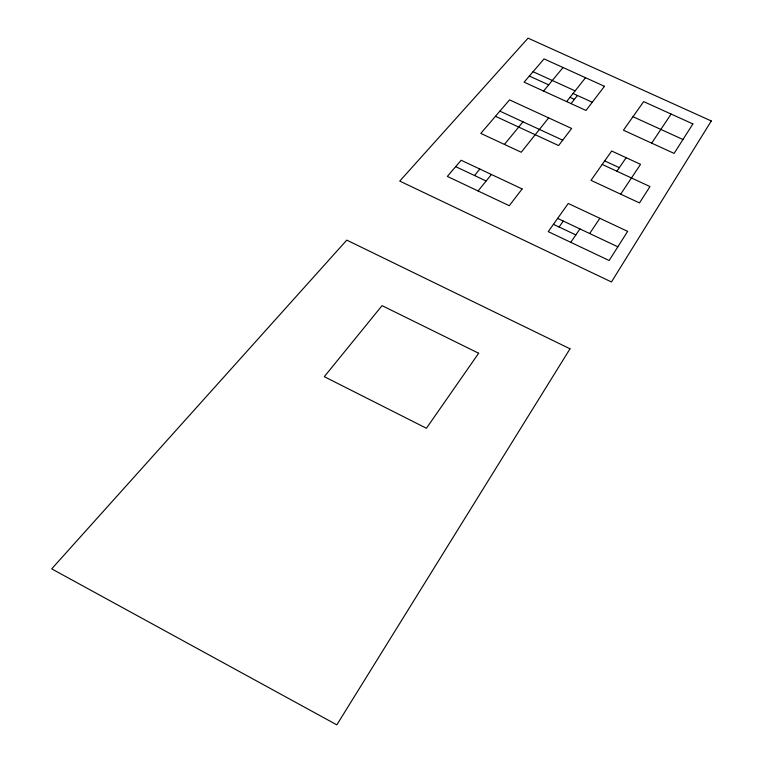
<?xml version="1.0" encoding="UTF-8"?>
<svg xmlns="http://www.w3.org/2000/svg" width="763" height="763" viewBox="0 0 763 763"><rect width="100%" height="100%" fill="white"/><g stroke="black" fill="none" stroke-linecap="round" stroke-linejoin="round"><path stroke-width="1.14" d="M620.691 194.164L640.548 164.331L611.668 151.017L591.001 180.345L639.489 202.92L649.981 186.553L602.217 164.436M651.678 143.139L671.116 114.059M589.665 233.516L599.852 218.313M570.772 242.338L579.928 228.919M616.905 171.236L626.165 157.703M559.088 227.012L563.275 221.06M571.048 103.625L577.448 95.489M566.613 101.593L585.536 77.721M548.654 117.883L521.234 152.247L480.804 133.401L509.541 99.877L571.64 128.47L558.592 145.542L495.464 116.3M478.067 190.95L491.41 174.489M504.438 144.417L523.008 121.832M543.571 91.055L563.046 67.516M474.519 175.519L479.86 169.052M632.985 116.72L682.961 139.495M533.07 71.712L575.111 90.873M573.051 93.477L592.279 102.252M529.35 76.042L548.683 84.865M569.999 97.33L574.415 99.352M499.889 111.14L562.693 140.182M604.697 160.917L619.337 167.679M455.683 166.639L486.136 180.993M557.648 218.409L617.83 246.811M553.433 224.332L575.836 234.928M570.018 348.805L336.826 724.85L51.703 568.864L346.774 240.116L570.018 348.805M711.297 120.974L611.459 281.967L399.755 181.089L528.063 38.15L711.297 120.974M627.644 231.361L609.132 260.517L548.235 231.647L568.263 203.473L627.644 231.361M692.89 123.93L674.091 153.401L623.438 130.206L643.667 101.622L692.89 123.93M478.659 353.24L426.412 428.253L324.294 376.674L382.053 305.639L478.659 353.24M604.458 86.305L586.003 110.463L524.114 82.156L544.057 58.904L604.458 86.305M522.14 188.938L509.264 205.714L447.347 176.415L461.138 160.249L522.14 188.938"/></g></svg>
